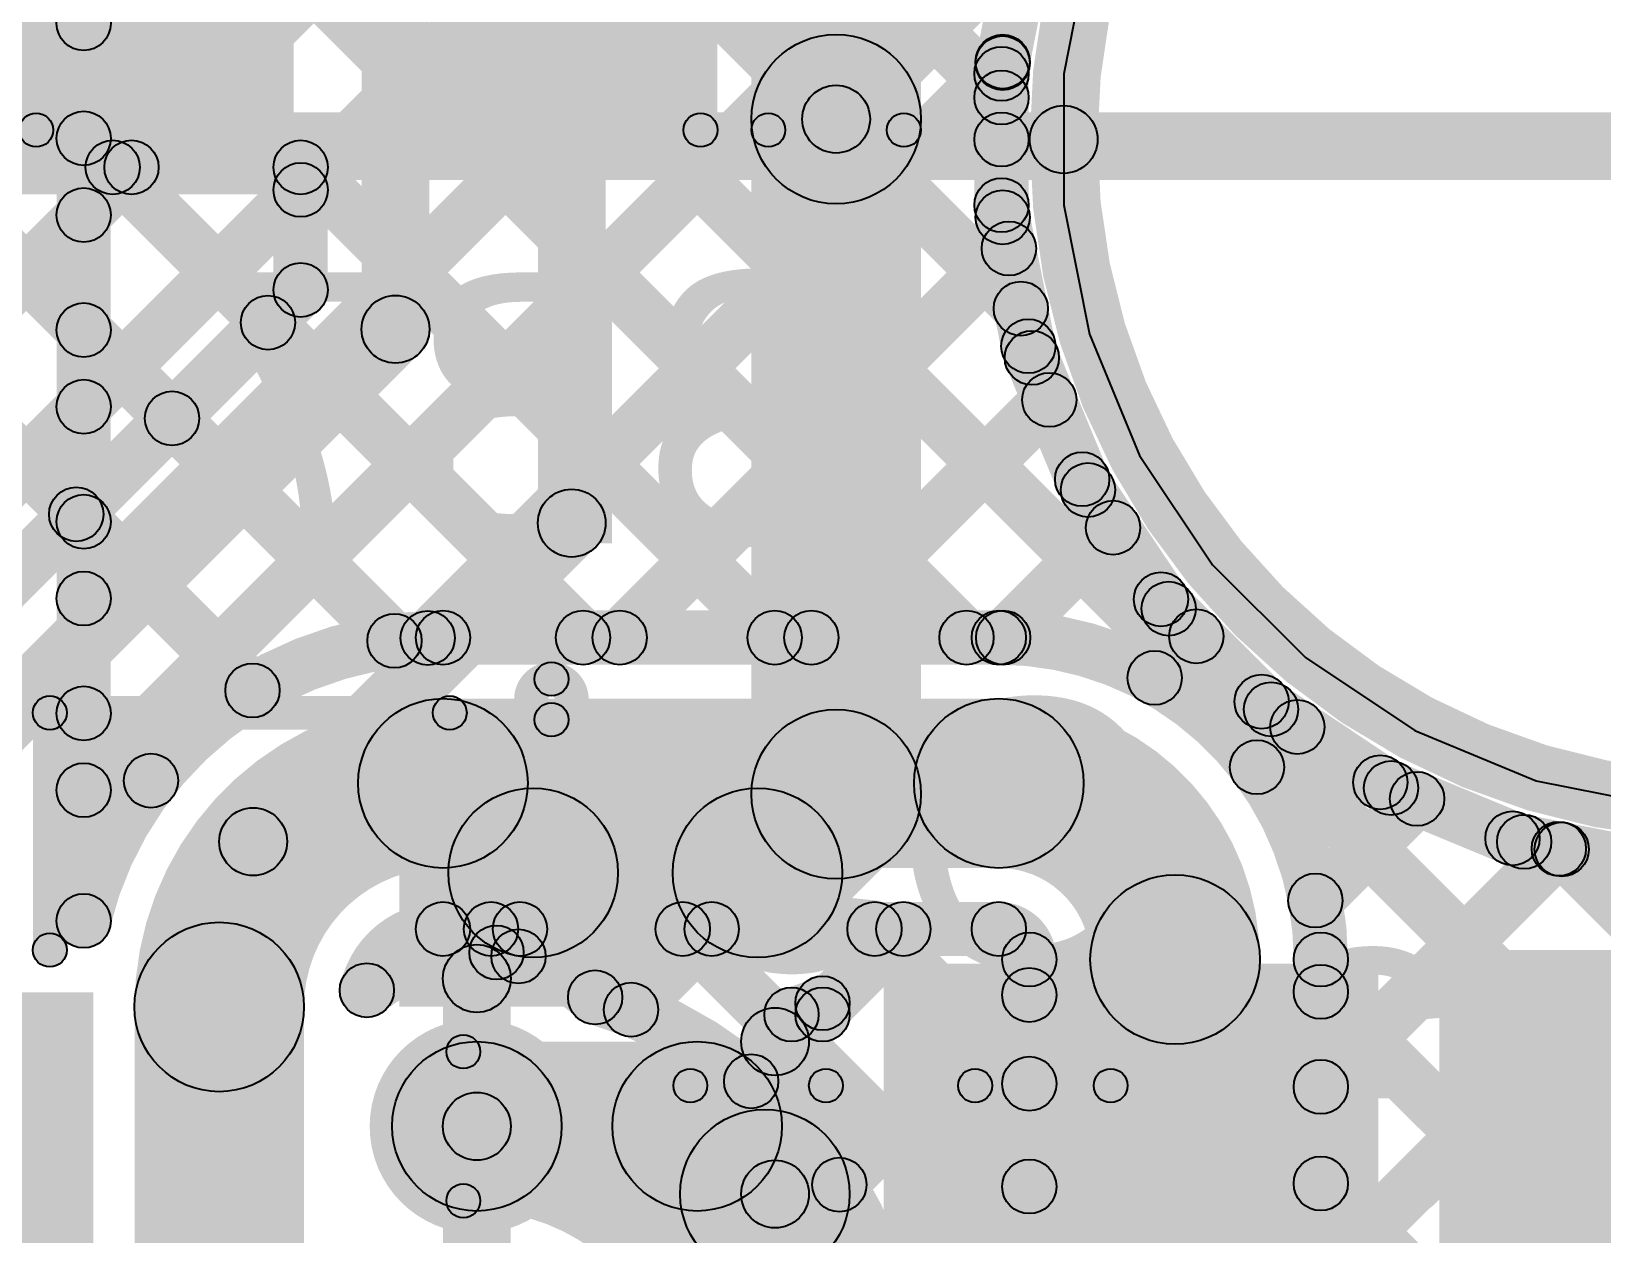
# Model space of a CAD drawing. Header units: millimetres. Extents: x -2.17 to 2.17, y -2.17 to 2.17.
# Drawn here: x -0.2507 to -0.0191, y -0.1604 to 0.0169 of the extents above; entities that cross this region are included whole.
import ezdxf

# ---------------------------------------------------------------- set-up
doc = ezdxf.new("R2010")
doc.units = ezdxf.units.MM
doc.header["$MEASUREMENT"] = 0
for name, color, linetype in [('BottomLayer', 5, 'Continuous'), ('BottomOverlay', 54, 'Continuous'), ('BottomPaste', 16, 'Continuous'), ('BottomSolder', 6, 'Continuous'), ('Mechanical1', 6, 'Continuous'), ('Mechanical2', 216, 'Continuous'), ('MultiLayer', 9, 'Continuous'), ('TopLayer', 1, 'Continuous'), ('TopSolder', 216, 'Continuous'), ('ViaHoleLayer', 16, 'Continuous')]:
    doc.layers.add(name, color=color, linetype=linetype)

# ---------------------------------------------------------------- blocks, each defined once
blk = doc.blocks.new('S______B______B_56')
at = {"layer": 'BottomLayer'}
for points in [[(-0.015, 0.0175), (-0.015, -0.0175), (-0.045, -0.0175), (-0.045, 0.0175)], [(0.045, 0.0175), (0.045, -0.0175), (0.015, -0.0175), (0.015, 0.0175)]]:
    blk.add_hatch(color=5, dxfattribs=at).paths.add_polyline_path(points)
at = {"layer": 'BottomOverlay'}
h = blk.add_hatch(color=54, dxfattribs=at)
edge = h.paths.add_edge_path()
edge.add_arc((-0.049, 0.021), 0.0025, 0, 360)
h = blk.add_hatch(color=54, dxfattribs=at)
edge = h.paths.add_edge_path()
edge.add_arc((-0.049, 0.021), 0.0025, 0, 360)
for points in [[(0.049, 0.0235), (0.049, 0.0185), (-0.049, 0.0185), (-0.049, 0.0235)], [(-0.0515, 0.021), (-0.0465, 0.021), (-0.0465, -0.021), (-0.0515, -0.021)], [(0.0465, 0.021), (0.0515, 0.021), (0.0515, -0.021), (0.0465, -0.021)], [(0.049, -0.0185), (0.049, -0.0235), (-0.049, -0.0235), (-0.049, -0.0185)]]:
    blk.add_hatch(color=54, dxfattribs=at).paths.add_polyline_path(points)
h = blk.add_hatch(color=54, dxfattribs=at)
edge = h.paths.add_edge_path()
edge.add_arc((0.049, 0.021), 0.0025, 0, 360)
h = blk.add_hatch(color=54, dxfattribs=at)
edge = h.paths.add_edge_path()
edge.add_arc((0.049, 0.021), 0.0025, 0, 360)
h = blk.add_hatch(color=54, dxfattribs=at)
edge = h.paths.add_edge_path()
edge.add_arc((-0.049, -0.021), 0.0025, 0, 360)
h = blk.add_hatch(color=54, dxfattribs=at)
edge = h.paths.add_edge_path()
edge.add_arc((-0.049, -0.021), 0.0025, 0, 360)
h = blk.add_hatch(color=54, dxfattribs=at)
edge = h.paths.add_edge_path()
edge.add_arc((0.049, -0.021), 0.0025, 0, 360)
h = blk.add_hatch(color=54, dxfattribs=at)
edge = h.paths.add_edge_path()
edge.add_arc((0.049, -0.021), 0.0025, 0, 360)
at = {"layer": 'BottomPaste'}
for points in [[(-0.015, 0.0175), (-0.015, -0.0175), (-0.045, -0.0175), (-0.045, 0.0175)], [(0.045, 0.0175), (0.045, -0.0175), (0.015, -0.0175), (0.015, 0.0175)]]:
    blk.add_hatch(color=16, dxfattribs=at).paths.add_polyline_path(points)
at = {"layer": 'BottomSolder'}
for points in [[(-0.011, 0.0215), (-0.011, -0.0215), (-0.049, -0.0215), (-0.049, 0.0215)], [(0.049, 0.0215), (0.049, -0.0215), (0.011, -0.0215), (0.011, 0.0215)]]:
    blk.add_hatch(color=6, dxfattribs=at).paths.add_polyline_path(points)
at = {"layer": 'BottomOverlay'}
for centre in [(-0.049, 0.021), (-0.049, 0.021), (0.049, 0.021), (0.049, 0.021), (-0.049, -0.021), (-0.049, -0.021), (0.049, -0.021), (0.049, -0.021)]:
    blk.add_circle(centre, 0.0025, dxfattribs=at)
blk = doc.blocks.new('R___0201_B_89')
at = {"layer": 'BottomLayer'}
for points in [[(-0.01614, 0.00728), (-0.00551, 0.00728), (-0.00551, -0.00728), (-0.01614, -0.00728)], [(0.00551, 0.00728), (0.01614, 0.00728), (0.01614, -0.00728), (0.00551, -0.00728)]]:
    blk.add_hatch(color=5, dxfattribs=at).paths.add_polyline_path(points)
at = {"layer": 'BottomOverlay'}
h = blk.add_hatch(color=54, dxfattribs=at)
edge = h.paths.add_edge_path()
edge.add_arc((-0.019, 0.01), 0.0025, 0, 360)
h = blk.add_hatch(color=54, dxfattribs=at)
edge = h.paths.add_edge_path()
edge.add_arc((-0.019, 0.01), 0.0025, 0, 360)
for points in [[(-0.019, 0.0075), (-0.019, 0.0125), (0.019, 0.0125), (0.019, 0.0075)], [(-0.0215, 0.01), (-0.0165, 0.01), (-0.0165, -0.01), (-0.0215, -0.01)], [(0.0165, 0.01), (0.0215, 0.01), (0.0215, -0.01), (0.0165, -0.01)], [(-0.019, -0.0125), (-0.019, -0.0075), (0.019, -0.0075), (0.019, -0.0125)]]:
    blk.add_hatch(color=54, dxfattribs=at).paths.add_polyline_path(points)
h = blk.add_hatch(color=54, dxfattribs=at)
edge = h.paths.add_edge_path()
edge.add_arc((0.019, 0.01), 0.0025, 0, 360)
h = blk.add_hatch(color=54, dxfattribs=at)
edge = h.paths.add_edge_path()
edge.add_arc((0.019, 0.01), 0.0025, 0, 360)
h = blk.add_hatch(color=54, dxfattribs=at)
edge = h.paths.add_edge_path()
edge.add_arc((-0.019, -0.01), 0.0025, 0, 360)
h = blk.add_hatch(color=54, dxfattribs=at)
edge = h.paths.add_edge_path()
edge.add_arc((-0.019, -0.01), 0.0025, 0, 360)
h = blk.add_hatch(color=54, dxfattribs=at)
edge = h.paths.add_edge_path()
edge.add_arc((0.019, -0.01), 0.0025, 0, 360)
h = blk.add_hatch(color=54, dxfattribs=at)
edge = h.paths.add_edge_path()
edge.add_arc((0.019, -0.01), 0.0025, 0, 360)
at = {"layer": 'BottomPaste'}
for points in [[(-0.01614, 0.00728), (-0.00551, 0.00728), (-0.00551, -0.00728), (-0.01614, -0.00728)], [(0.00551, 0.00728), (0.01614, 0.00728), (0.01614, -0.00728), (0.00551, -0.00728)]]:
    blk.add_hatch(color=16, dxfattribs=at).paths.add_polyline_path(points)
at = {"layer": 'BottomSolder'}
for points in [[(-0.02014, 0.01128), (-0.00151, 0.01128), (-0.00151, -0.01128), (-0.02014, -0.01128)], [(0.00151, 0.01128), (0.02014, 0.01128), (0.02014, -0.01128), (0.00151, -0.01128)]]:
    blk.add_hatch(color=6, dxfattribs=at).paths.add_polyline_path(points)
at = {"layer": 'BottomOverlay'}
for centre in [(-0.019, 0.01), (-0.019, 0.01), (0.019, 0.01), (0.019, 0.01), (-0.019, -0.01), (-0.019, -0.01), (0.019, -0.01), (0.019, -0.01)]:
    blk.add_circle(centre, 0.0025, dxfattribs=at)
blk = doc.blocks.new('SOT23_3_B_102')
at = {"layer": 'BottomLayer'}
for points in [[(-0.02166, 0.02657), (-0.05316, 0.02657), (-0.05316, 0.05807), (-0.02166, 0.05807)], [(0.05314, 0.02657), (0.02165, 0.02657), (0.02165, 0.05807), (0.05314, 0.05807)], [(0.01574, -0.05807), (-0.01575, -0.05807), (-0.01575, -0.02657), (0.01574, -0.02657)]]:
    blk.add_hatch(color=5, dxfattribs=at).paths.add_polyline_path(points)
at = {"layer": 'BottomOverlay'}
h = blk.add_hatch(color=54, dxfattribs=at)
edge = h.paths.add_edge_path()
edge.add_arc((-0.066, 0.045), 0.0025, 0, 360)
h = blk.add_hatch(color=54, dxfattribs=at)
edge = h.paths.add_edge_path()
edge.add_arc((-0.06, 0.045), 0.0025, 0, 360)
h = blk.add_hatch(color=54, dxfattribs=at)
edge = h.paths.add_edge_path()
edge.add_arc((-0.06101, 0.03), 0.0025, 0, 360)
h = blk.add_hatch(color=54, dxfattribs=at)
edge = h.paths.add_edge_path()
edge.add_arc((-0.01101, 0.032), 0.0025, 0, 360)
for points in [[(0.01099, 0.0345), (0.01099, 0.0295), (-0.01101, 0.0295), (-0.01101, 0.0345)], [(-0.05851, -0.029), (-0.06351, -0.029), (-0.06351, 0.03), (-0.05851, 0.03)], [(0.06349, -0.029), (0.05849, -0.029), (0.05849, 0.03), (0.06349, 0.03)], [(-0.02601, -0.0265), (-0.02601, -0.0315), (-0.06101, -0.0315), (-0.06101, -0.0265)], [(0.06099, -0.0265), (0.06099, -0.0315), (0.02599, -0.0315), (0.02599, -0.0265)]]:
    blk.add_hatch(color=54, dxfattribs=at).paths.add_polyline_path(points)
h = blk.add_hatch(color=54, dxfattribs=at)
edge = h.paths.add_edge_path()
edge.add_arc((0.01099, 0.032), 0.0025, 0, 360)
h = blk.add_hatch(color=54, dxfattribs=at)
edge = h.paths.add_edge_path()
edge.add_arc((0.06099, 0.03), 0.0025, 0, 360)
h = blk.add_hatch(color=54, dxfattribs=at)
edge = h.paths.add_edge_path()
edge.add_arc((-0.06101, -0.029), 0.0025, 0, 360)
h = blk.add_hatch(color=54, dxfattribs=at)
edge = h.paths.add_edge_path()
edge.add_arc((-0.06101, -0.029), 0.0025, 0, 360)
h = blk.add_hatch(color=54, dxfattribs=at)
edge = h.paths.add_edge_path()
edge.add_arc((-0.02601, -0.029), 0.0025, 0, 360)
h = blk.add_hatch(color=54, dxfattribs=at)
edge = h.paths.add_edge_path()
edge.add_arc((0.02599, -0.029), 0.0025, 0, 360)
h = blk.add_hatch(color=54, dxfattribs=at)
edge = h.paths.add_edge_path()
edge.add_arc((0.06099, -0.029), 0.0025, 0, 360)
h = blk.add_hatch(color=54, dxfattribs=at)
edge = h.paths.add_edge_path()
edge.add_arc((0.06099, -0.029), 0.0025, 0, 360)
at = {"layer": 'BottomPaste'}
for points in [[(-0.02166, 0.02657), (-0.05316, 0.02657), (-0.05316, 0.05807), (-0.02166, 0.05807)], [(0.05314, 0.02657), (0.02165, 0.02657), (0.02165, 0.05807), (0.05314, 0.05807)], [(0.01574, -0.05807), (-0.01575, -0.05807), (-0.01575, -0.02657), (0.01574, -0.02657)]]:
    blk.add_hatch(color=16, dxfattribs=at).paths.add_polyline_path(points)
at = {"layer": 'BottomSolder'}
for points in [[(-0.01766, 0.02257), (-0.05716, 0.02257), (-0.05716, 0.06207), (-0.01766, 0.06207)], [(0.05714, 0.02257), (0.01765, 0.02257), (0.01765, 0.06207), (0.05714, 0.06207)], [(0.01974, -0.06207), (-0.01975, -0.06207), (-0.01975, -0.02257), (0.01974, -0.02257)]]:
    blk.add_hatch(color=6, dxfattribs=at).paths.add_polyline_path(points)
at = {"layer": 'BottomOverlay', "const_width": 0.005}
blk.add_lwpolyline([(-0.06, 0.045, 1), (-0.066, 0.045, 1)], format="xyb", close=True, dxfattribs=at)
at = {"layer": 'BottomOverlay'}
for centre in [(-0.066, 0.045), (-0.06, 0.045), (-0.06101, 0.03), (-0.01101, 0.032), (0.01099, 0.032), (0.06099, 0.03), (-0.06101, -0.029), (-0.06101, -0.029), (-0.02601, -0.029), (0.02599, -0.029), (0.06099, -0.029), (0.06099, -0.029)]:
    blk.add_circle(centre, 0.0025, dxfattribs=at)
blk = doc.blocks.new('C__0402_B_442')
at = {"layer": 'BottomLayer'}
for points in [[(-0.0095, 0.0125), (-0.0095, -0.0125), (-0.0275, -0.0125), (-0.0275, 0.0125)], [(0.0275, 0.0125), (0.0275, -0.0125), (0.0095, -0.0125), (0.0095, 0.0125)]]:
    blk.add_hatch(color=5, dxfattribs=at).paths.add_polyline_path(points)
at = {"layer": 'BottomOverlay'}
h = blk.add_hatch(color=54, dxfattribs=at)
edge = h.paths.add_edge_path()
edge.add_arc((-0.031, 0.016), 0.0025, 0, 360)
h = blk.add_hatch(color=54, dxfattribs=at)
edge = h.paths.add_edge_path()
edge.add_arc((-0.031, 0.016), 0.0025, 0, 360)
for points in [[(-0.031, 0.0135), (-0.031, 0.0185), (-0.011, 0.0185), (-0.011, 0.0135)], [(0.011, 0.0135), (0.011, 0.0185), (0.031, 0.0185), (0.031, 0.0135)], [(-0.0285, -0.016), (-0.0335, -0.016), (-0.0335, 0.016), (-0.0285, 0.016)], [(0.0335, -0.016), (0.0285, -0.016), (0.0285, 0.016), (0.0335, 0.016)], [(-0.031, -0.0185), (-0.031, -0.0135), (-0.011, -0.0135), (-0.011, -0.0185)], [(0.011, -0.0185), (0.011, -0.0135), (0.031, -0.0135), (0.031, -0.0185)]]:
    blk.add_hatch(color=54, dxfattribs=at).paths.add_polyline_path(points)
h = blk.add_hatch(color=54, dxfattribs=at)
edge = h.paths.add_edge_path()
edge.add_arc((-0.011, 0.016), 0.0025, 0, 360)
h = blk.add_hatch(color=54, dxfattribs=at)
edge = h.paths.add_edge_path()
edge.add_arc((0.011, 0.016), 0.0025, 0, 360)
h = blk.add_hatch(color=54, dxfattribs=at)
edge = h.paths.add_edge_path()
edge.add_arc((0.031, 0.016), 0.0025, 0, 360)
h = blk.add_hatch(color=54, dxfattribs=at)
edge = h.paths.add_edge_path()
edge.add_arc((0.031, 0.016), 0.0025, 0, 360)
h = blk.add_hatch(color=54, dxfattribs=at)
edge = h.paths.add_edge_path()
edge.add_arc((-0.031, -0.016), 0.0025, 0, 360)
h = blk.add_hatch(color=54, dxfattribs=at)
edge = h.paths.add_edge_path()
edge.add_arc((-0.031, -0.016), 0.0025, 0, 360)
h = blk.add_hatch(color=54, dxfattribs=at)
edge = h.paths.add_edge_path()
edge.add_arc((-0.011, -0.016), 0.0025, 0, 360)
h = blk.add_hatch(color=54, dxfattribs=at)
edge = h.paths.add_edge_path()
edge.add_arc((0.011, -0.016), 0.0025, 0, 360)
h = blk.add_hatch(color=54, dxfattribs=at)
edge = h.paths.add_edge_path()
edge.add_arc((0.031, -0.016), 0.0025, 0, 360)
h = blk.add_hatch(color=54, dxfattribs=at)
edge = h.paths.add_edge_path()
edge.add_arc((0.031, -0.016), 0.0025, 0, 360)
at = {"layer": 'BottomPaste'}
for points in [[(-0.0095, 0.0125), (-0.0095, -0.0125), (-0.0275, -0.0125), (-0.0275, 0.0125)], [(0.0275, 0.0125), (0.0275, -0.0125), (0.0095, -0.0125), (0.0095, 0.0125)]]:
    blk.add_hatch(color=16, dxfattribs=at).paths.add_polyline_path(points)
at = {"layer": 'BottomSolder'}
for points in [[(-0.00714, 0.01486), (-0.00714, -0.01486), (-0.02986, -0.01486), (-0.02986, 0.01486)], [(0.02986, 0.01486), (0.02986, -0.01486), (0.00714, -0.01486), (0.00714, 0.01486)]]:
    blk.add_hatch(color=6, dxfattribs=at).paths.add_polyline_path(points)
at = {"layer": 'BottomOverlay'}
for centre in [(-0.031, 0.016), (-0.031, 0.016), (-0.011, 0.016), (0.011, 0.016), (0.031, 0.016), (0.031, 0.016), (-0.031, -0.016), (-0.031, -0.016), (-0.011, -0.016), (0.011, -0.016), (0.031, -0.016), (0.031, -0.016)]:
    blk.add_circle(centre, 0.0025, dxfattribs=at)

msp = doc.modelspace()

# ---------------------------------------------------------------- hatches: boundary and pattern name
at = {"layer": 'BottomLayer'}
for points in [[(-0.40884, 0.13306), (-0.40318, 0.13872), (-0.22713, -0.03733), (-0.23279, -0.04299)], [(-0.192, -0.027), (-0.202, -0.027), (-0.202, 0.06539), (-0.192, 0.06539)], [(-0.12846, 0.00046), (-0.13554, 0.00754), (-0.11654, 0.02654), (-0.10946, 0.01946)], [(-0.166, -0.05561), (-0.176, -0.05561), (-0.176, 0.02339), (-0.166, 0.02339)], [(-0.30571, 0.00165), (-0.30005, 0.00731), (-0.24127, -0.05147), (-0.24693, -0.05713)], [(-0.1195, -0.09561), (-0.1445, -0.09561), (-0.1445, 0.004), (-0.1195, 0.004)], [(-0.255, -0.00711), (-0.255, 0.00089), (-0.211, 0.00089), (-0.211, -0.00711)], [(-0.33067, -0.10349), (-0.33633, -0.09783), (-0.23878, -0.00028), (-0.23312, -0.00594)], [(-0.24155, -0.00594), (-0.23589, -0.00028), (-0.21299, -0.02319), (-0.21864, -0.02885)], [(-0.30714, -0.10824), (-0.3128, -0.10258), (-0.21383, -0.00361), (-0.20817, -0.00927)], [(-0.207, -0.0212), (-0.215, -0.0212), (-0.215, -0.00311), (-0.207, -0.00311)], [(-0.26839, -0.08425), (-0.27405, -0.07859), (-0.21383, -0.01837), (-0.20817, -0.02403)], [(-0.25779, -0.09486), (-0.26486, -0.08779), (-0.20054, -0.02346), (-0.19346, -0.03054)], [(-0.21446, -0.10615), (-0.22154, -0.09907), (-0.17454, -0.05207), (-0.16746, -0.05915)], [(-0.13475, -0.11604), (-0.15243, -0.09836), (-0.14084, -0.08677), (-0.12316, -0.10445)], [(-0.17668, -0.1197), (-0.17668, -0.0947), (-0.14359, -0.0947), (-0.14359, -0.1197)], [(-0.213, -0.17161), (-0.223, -0.17161), (-0.223, -0.10261), (-0.213, -0.10261)], [(-0.043, -0.55161), (0.132, -0.55161), (0.132, -0.11861), (-0.043, -0.11861)], [(-0.125, -0.43261), (-0.052, -0.43261), (-0.052, -0.12061), (-0.125, -0.12061)], [(-0.13858, -0.13211), (-0.13858, -0.12411), (-0.134, -0.12411), (-0.134, -0.13211)], [(-0.185, -0.15711), (-0.185, -0.13211), (-0.1525, -0.13211), (-0.1525, -0.15711)], [(-0.136, -0.15461), (-0.146, -0.15461), (-0.146, -0.13211), (-0.136, -0.13211)], [(-0.16134, -0.15345), (-0.14366, -0.13577), (-0.13366, -0.14577), (-0.15134, -0.16345)], [(-0.136, -0.17711), (-0.146, -0.17711), (-0.146, -0.15461), (-0.136, -0.15461)]]:
    msp.add_hatch(color=5, dxfattribs=at).paths.add_polyline_path(points)
h = msp.add_hatch(color=5, dxfattribs=at)
edge = h.paths.add_edge_path()
edge.add_arc((-0.132, 0.004), 0.0125, 0, 360)
h = msp.add_hatch(color=5, dxfattribs=at)
edge = h.paths.add_edge_path()
edge.add_arc((-0.132, 0.004), 0.005, 0, 360)
h = msp.add_hatch(color=5, dxfattribs=at)
edge = h.paths.add_edge_path()
edge.add_arc((-0.23872, -0.00311), 0.004, 0, 360)
h = msp.add_hatch(color=5, dxfattribs=at)
edge = h.paths.add_edge_path()
edge.add_arc((-0.23595, -0.00311), 0.004, 0, 360)
h = msp.add_hatch(color=5, dxfattribs=at)
edge = h.paths.add_edge_path()
edge.add_arc((-0.211, -0.00311), 0.004, 0, 360)
h = msp.add_hatch(color=5, dxfattribs=at)
edge = h.paths.add_edge_path()
edge.add_arc((-0.211, -0.00311), 0.004, 0, 360)
h = msp.add_hatch(color=5, dxfattribs=at)
edge = h.paths.add_edge_path()
edge.add_arc((-0.211, -0.00644), 0.004, 0, 360)
h = msp.add_hatch(color=5, dxfattribs=at)
edge = h.paths.add_edge_path()
edge.add_arc((-0.211, -0.0212), 0.004, 0, 360)
h = msp.add_hatch(color=5, dxfattribs=at)
edge = h.paths.add_edge_path()
edge.add_arc((-0.211, -0.0212), 0.004, 0, 360)
h = msp.add_hatch(color=5, dxfattribs=at)
edge = h.paths.add_edge_path()
edge.add_arc((-0.21582, -0.02602), 0.004, 0, 360)
h = msp.add_hatch(color=5, dxfattribs=at)
edge = h.paths.add_edge_path()
edge.add_arc((-0.197, -0.027), 0.005, 0, 360)
h = msp.add_hatch(color=5, dxfattribs=at)
edge = h.paths.add_edge_path()
edge.add_arc((-0.197, -0.027), 0.005, 0, 360)
h = msp.add_hatch(color=5, dxfattribs=at)
edge = h.paths.add_edge_path()
edge.add_arc((-0.22996, -0.04016), 0.004, 0, 360)
h = msp.add_hatch(color=5, dxfattribs=at)
edge = h.paths.add_edge_path()
edge.add_arc((-0.2441, -0.0543), 0.004, 0, 360)
h = msp.add_hatch(color=5, dxfattribs=at)
edge = h.paths.add_edge_path()
edge.add_arc((-0.171, -0.05561), 0.005, 0, 360)
h = msp.add_hatch(color=5, dxfattribs=at)
edge = h.paths.add_edge_path()
edge.add_arc((-0.171, -0.05561), 0.005, 0, 360)
h = msp.add_hatch(color=5, dxfattribs=at)
edge = h.paths.add_edge_path()
edge.add_arc((-0.132, -0.09561), 0.0125, 0, 360)
h = msp.add_hatch(color=5, dxfattribs=at)
edge = h.paths.add_edge_path()
edge.add_arc((-0.132, -0.09561), 0.0125, 0, 360)
h = msp.add_hatch(color=5, dxfattribs=at)
edge = h.paths.add_edge_path()
edge.add_arc((-0.17668, -0.1072), 0.0125, 0, 360)
h = msp.add_hatch(color=5, dxfattribs=at)
edge = h.paths.add_edge_path()
edge.add_arc((-0.14359, -0.1072), 0.0125, 0, 360)
h = msp.add_hatch(color=5, dxfattribs=at)
edge = h.paths.add_edge_path()
edge.add_arc((-0.14359, -0.1072), 0.0125, 0, 360)
h = msp.add_hatch(color=5, dxfattribs=at)
edge = h.paths.add_edge_path()
edge.add_arc((-0.218, -0.10261), 0.005, 0, 360)
h = msp.add_hatch(color=5, dxfattribs=at)
edge = h.paths.add_edge_path()
edge.add_arc((-0.218, -0.10261), 0.005, 0, 360)
h = msp.add_hatch(color=5, dxfattribs=at)
edge = h.paths.add_edge_path()
edge.add_arc((-0.134, -0.12644), 0.004, 0, 360)
h = msp.add_hatch(color=5, dxfattribs=at)
edge = h.paths.add_edge_path()
edge.add_arc((-0.134, -0.12644), 0.004, 0, 360)
h = msp.add_hatch(color=5, dxfattribs=at)
edge = h.paths.add_edge_path()
edge.add_arc((-0.13858, -0.12811), 0.004, 0, 360)
h = msp.add_hatch(color=5, dxfattribs=at)
edge = h.paths.add_edge_path()
edge.add_arc((-0.13858, -0.12811), 0.004, 0, 360)
h = msp.add_hatch(color=5, dxfattribs=at)
edge = h.paths.add_edge_path()
edge.add_arc((-0.13858, -0.12811), 0.004, 0, 360)
h = msp.add_hatch(color=5, dxfattribs=at)
edge = h.paths.add_edge_path()
edge.add_arc((-0.134, -0.12811), 0.004, 0, 360)
h = msp.add_hatch(color=5, dxfattribs=at)
edge = h.paths.add_edge_path()
edge.add_arc((-0.141, -0.13211), 0.005, 0, 360)
h = msp.add_hatch(color=5, dxfattribs=at)
edge = h.paths.add_edge_path()
edge.add_arc((-0.185, -0.14461), 0.0125, 0, 360)
h = msp.add_hatch(color=5, dxfattribs=at)
edge = h.paths.add_edge_path()
edge.add_arc((-0.185, -0.14461), 0.01181, 0, 360)
h = msp.add_hatch(color=5, dxfattribs=at)
edge = h.paths.add_edge_path()
edge.add_arc((-0.1525, -0.14461), 0.0125, 0, 360)
h = msp.add_hatch(color=5, dxfattribs=at)
edge = h.paths.add_edge_path()
edge.add_arc((-0.1525, -0.14461), 0.0125, 0, 360)
h = msp.add_hatch(color=5, dxfattribs=at)
edge = h.paths.add_edge_path()
edge.add_arc((-0.1425, -0.15461), 0.0125, 0, 360)
h = msp.add_hatch(color=5, dxfattribs=at)
edge = h.paths.add_edge_path()
edge.add_arc((-0.141, -0.15461), 0.005, 0, 360)
h = msp.add_hatch(color=5, dxfattribs=at)
edge = h.paths.add_edge_path()
edge.add_arc((-0.141, -0.15461), 0.005, 0, 360)
at = {"layer": 'BottomSolder'}
h = msp.add_hatch(color=6, dxfattribs=at)
edge = h.paths.add_edge_path()
edge.add_arc((-0.185, -0.14461), 0.01581, 0, 360)
at = {"layer": 'Mechanical1'}
msp.add_hatch(color=6, dxfattribs=at).paths.add_polyline_path([(-2.164, -0.005), (-2.164, 0.005), (0, 0.005), (0, -0.005)])
at = {"layer": 'Mechanical2'}
h = msp.add_hatch(color=216, dxfattribs=at)
edge = h.paths.add_edge_path()
edge.add_arc((-0.09843, 0.001), 0.005, 0, 360)
at = {"layer": 'TopLayer'}
for points in [[(-0.24017, 0.0153), (-0.24583, 0.02095), (-0.1567, 0.11009), (-0.15104, 0.10443)], [(-0.24017, -0.06956), (-0.24583, -0.0639), (-0.07184, 0.11009), (-0.06619, 0.10443)], [(-0.24017, -0.04127), (-0.24583, -0.03561), (-0.10013, 0.11009), (-0.09447, 0.10443)], [(-0.24017, -0.01299), (-0.24583, -0.00733), (-0.12841, 0.11009), (-0.12275, 0.10443)], [(-0.2105, 0.10443), (-0.20484, 0.11009), (-0.10477, 0.01002), (-0.11043, 0.00436)], [(-0.21166, 0.07731), (-0.206, 0.08297), (-0.10192, -0.02112), (-0.10758, -0.02678)], [(-0.24583, 0.05491), (-0.24017, 0.06056), (-0.10994, -0.06967), (-0.11559, -0.07533)], [(-0.21868, 0.05604), (-0.21302, 0.0617), (0.10183, -0.25315), (0.09617, -0.25881)], [(-0.239, -0.1143), (-0.247, -0.1143), (-0.247, 0.0596), (-0.239, 0.0596)], [(-0.24017, -0.09784), (-0.24583, -0.09218), (-0.09684, 0.0568), (-0.09119, 0.05114)], [(-0.24583, 0.02662), (-0.24017, 0.03228), (-0.13822, -0.06967), (-0.14388, -0.07533)], [(-0.1035, 0.0117), (-0.11135, 0.01326), (-0.10757, 0.03228), (-0.09972, 0.03072)], [(-0.18942, -0.07537), (-0.19508, -0.06972), (-0.11025, 0.01511), (-0.1046, 0.00945)], [(-0.1036, 0.001), (-0.1116, 0.001), (-0.1116, 0.01069), (-0.1036, 0.01069)], [(-0.24583, -0.00166), (-0.24017, 0.004), (-0.1665, -0.06967), (-0.17216, -0.07533)], [(-0.1036, -0.00869), (-0.1116, -0.00869), (-0.1116, 0.001), (-0.1036, 0.001)], [(-0.11135, -0.01126), (-0.1035, -0.0097), (-0.09972, -0.02872), (-0.10757, -0.03028)], [(-0.16109, -0.07533), (-0.16675, -0.06967), (-0.10934, -0.01226), (-0.10368, -0.01792)], [(-0.24583, -0.02995), (-0.24017, -0.02429), (-0.19432, -0.07014), (-0.19998, -0.0758)], [(-0.10682, -0.03275), (-0.09943, -0.02969), (-0.09201, -0.0476), (-0.0994, -0.05066)], [(-0.13281, -0.07533), (-0.13846, -0.06967), (-0.10338, -0.03459), (-0.09773, -0.04025)], [(-0.09818, -0.05294), (-0.09153, -0.0485), (-0.08076, -0.06462), (-0.08741, -0.06906)], [(-0.24583, -0.05823), (-0.24017, -0.05257), (-0.21527, -0.07747), (-0.22093, -0.08313)], [(-0.10453, -0.07533), (-0.11018, -0.06968), (-0.09396, -0.05346), (-0.08831, -0.05911)], [(-0.08577, -0.07106), (-0.08011, -0.0654), (-0.0664, -0.07911), (-0.07206, -0.08477)], [(-0.19, -0.0765), (-0.19, -0.0685), (-0.108, -0.0685), (-0.108, -0.0765)], [(-0.08218, -0.08127), (-0.08783, -0.07561), (-0.0817, -0.06947), (-0.07604, -0.07513)], [(-0.24583, -0.08651), (-0.24017, -0.08086), (-0.23025, -0.09078), (-0.2359, -0.09644)], [(-0.07006, -0.08641), (-0.06562, -0.07976), (-0.0495, -0.09053), (-0.05394, -0.09718)], [(-0.19, -0.1065), (-0.19, -0.0815), (-0.108, -0.0815), (-0.108, -0.1065)], [(-0.06708, -0.09445), (-0.07274, -0.0888), (-0.06679, -0.08285), (-0.06113, -0.0885)], [(-0.06708, -0.09445), (-0.07274, -0.0888), (-0.06679, -0.08285), (-0.06113, -0.0885)], [(-0.05166, -0.0984), (-0.0486, -0.09101), (-0.03069, -0.09843), (-0.03375, -0.10582)], [(-0.05847, -0.11413), (-0.06413, -0.10848), (-0.04912, -0.09346), (-0.04346, -0.09912)], [(-0.05767, -0.19818), (-0.06333, -0.19253), (0.03027, -0.09893), (0.03592, -0.10459)], [(-0.03128, -0.10657), (-0.02972, -0.09872), (-0.0107, -0.1025), (-0.01226, -0.11035)], [(-0.05767, -0.14161), (-0.06333, -0.13596), (-0.0282, -0.10083), (-0.02255, -0.10649)], [(-0.02778, -0.10658), (-0.02212, -0.10092), (0.10183, -0.22487), (0.09617, -0.23052)], [(-0.05767, -0.1699), (-0.06333, -0.16424), (-0.00286, -0.10377), (0.0028, -0.10943)], [(-0.19, -0.1195), (-0.19, -0.1115), (-0.108, -0.1115), (-0.108, -0.1195)], [(-0.18573, -0.11833), (-0.18007, -0.11267), (-0.17603, -0.11671), (-0.18169, -0.12237)], [(-0.17927, -0.12179), (-0.18493, -0.11613), (-0.18146, -0.11267), (-0.17581, -0.11833)], [(-0.15942, -0.13022), (-0.16508, -0.12457), (-0.15318, -0.11267), (-0.14752, -0.11833)], [(-0.15745, -0.11833), (-0.15179, -0.11267), (-0.10067, -0.16379), (-0.10633, -0.16945)], [(-0.1417, -0.14079), (-0.14736, -0.13514), (-0.1249, -0.11267), (-0.11924, -0.11833)], [(-0.12916, -0.11833), (-0.1235, -0.11267), (-0.10067, -0.1355), (-0.10633, -0.14116)], [(-0.0995, -0.206), (-0.1075, -0.206), (-0.1075, -0.12), (-0.0995, -0.12)], [(-0.0695, -0.206), (-0.0945, -0.206), (-0.0945, -0.12), (-0.0695, -0.12)], [(-0.0565, -0.206), (-0.0645, -0.206), (-0.0645, -0.12), (-0.0565, -0.12)], [(-0.12868, -0.15606), (-0.13434, -0.1504), (-0.10633, -0.12239), (-0.10067, -0.12805)], [(-0.12868, -0.15606), (-0.13434, -0.1504), (-0.10633, -0.12239), (-0.10067, -0.12805)], [(-0.06333, -0.12759), (-0.05767, -0.12194), (0.10349, -0.28309), (0.09783, -0.28875)], [(-0.18, -0.14461), (-0.19, -0.14461), (-0.19, -0.1228), (-0.18, -0.1228)], [(-0.2105, -0.261), (-0.2355, -0.261), (-0.2355, -0.127), (-0.2105, -0.127)], [(-0.18, -0.16642), (-0.19, -0.16642), (-0.19, -0.14461), (-0.18, -0.14461)], [(-0.06333, -0.15588), (-0.05767, -0.15022), (0.01078, -0.21867), (0.00512, -0.22432)], [(-0.12079, -0.17645), (-0.12644, -0.17079), (-0.10633, -0.15067), (-0.10067, -0.15633)]]:
    msp.add_hatch(color=1, dxfattribs=at).paths.add_polyline_path(points)
h = msp.add_hatch(color=1, dxfattribs=at)
edge = h.paths.add_edge_path()
edge.add_arc((-0.243, 0.01813), 0.004, 0, 360)
h = msp.add_hatch(color=1, dxfattribs=at)
edge = h.paths.add_edge_path()
edge.add_arc((-0.10743, 0.01248), 0.004, 0, 360)
h = msp.add_hatch(color=1, dxfattribs=at)
edge = h.paths.add_edge_path()
edge.add_arc((-0.10743, 0.01228), 0.004, 0, 360)
h = msp.add_hatch(color=1, dxfattribs=at)
edge = h.paths.add_edge_path()
edge.add_arc((-0.1076, 0.01069), 0.004, 0, 360)
h = msp.add_hatch(color=1, dxfattribs=at)
edge = h.paths.add_edge_path()
edge.add_arc((-0.1076, 0.00719), 0.004, 0, 360)
h = msp.add_hatch(color=1, dxfattribs=at)
edge = h.paths.add_edge_path()
edge.add_arc((-0.243, 0.00117), 0.004, 0, 360)
h = msp.add_hatch(color=1, dxfattribs=at)
edge = h.paths.add_edge_path()
edge.add_arc((-0.1076, 0.001), 0.004, 0, 360)
h = msp.add_hatch(color=1, dxfattribs=at)
edge = h.paths.add_edge_path()
edge.add_arc((-0.1076, 0.001), 0.004, 0, 360)
h = msp.add_hatch(color=1, dxfattribs=at)
edge = h.paths.add_edge_path()
edge.add_arc((-0.243, -0.01016), 0.004, 0, 360)
h = msp.add_hatch(color=1, dxfattribs=at)
edge = h.paths.add_edge_path()
edge.add_arc((-0.1076, -0.00869), 0.004, 0, 360)
h = msp.add_hatch(color=1, dxfattribs=at)
edge = h.paths.add_edge_path()
edge.add_arc((-0.10743, -0.01048), 0.004, 0, 360)
h = msp.add_hatch(color=1, dxfattribs=at)
edge = h.paths.add_edge_path()
edge.add_arc((-0.10651, -0.01509), 0.004, 0, 360)
h = msp.add_hatch(color=1, dxfattribs=at)
edge = h.paths.add_edge_path()
edge.add_arc((-0.10475, -0.02395), 0.004, 0, 360)
h = msp.add_hatch(color=1, dxfattribs=at)
edge = h.paths.add_edge_path()
edge.add_arc((-0.243, -0.02712), 0.004, 0, 360)
h = msp.add_hatch(color=1, dxfattribs=at)
edge = h.paths.add_edge_path()
edge.add_arc((-0.10364, -0.0295), 0.004, 0, 360)
h = msp.add_hatch(color=1, dxfattribs=at)
edge = h.paths.add_edge_path()
edge.add_arc((-0.10312, -0.03122), 0.004, 0, 360)
h = msp.add_hatch(color=1, dxfattribs=at)
edge = h.paths.add_edge_path()
edge.add_arc((-0.243, -0.03844), 0.004, 0, 360)
h = msp.add_hatch(color=1, dxfattribs=at)
edge = h.paths.add_edge_path()
edge.add_arc((-0.10055, -0.03742), 0.004, 0, 360)
h = msp.add_hatch(color=1, dxfattribs=at)
edge = h.paths.add_edge_path()
edge.add_arc((-0.0957, -0.04913), 0.004, 0, 360)
h = msp.add_hatch(color=1, dxfattribs=at)
edge = h.paths.add_edge_path()
edge.add_arc((-0.09485, -0.05072), 0.004, 0, 360)
h = msp.add_hatch(color=1, dxfattribs=at)
edge = h.paths.add_edge_path()
edge.add_arc((-0.243, -0.0554), 0.004, 0, 360)
h = msp.add_hatch(color=1, dxfattribs=at)
edge = h.paths.add_edge_path()
edge.add_arc((-0.09114, -0.05628), 0.004, 0, 360)
h = msp.add_hatch(color=1, dxfattribs=at)
edge = h.paths.add_edge_path()
edge.add_arc((-0.243, -0.06673), 0.004, 0, 360)
h = msp.add_hatch(color=1, dxfattribs=at)
edge = h.paths.add_edge_path()
edge.add_arc((-0.08408, -0.06684), 0.004, 0, 360)
h = msp.add_hatch(color=1, dxfattribs=at)
edge = h.paths.add_edge_path()
edge.add_arc((-0.08294, -0.06823), 0.004, 0, 360)
h = msp.add_hatch(color=1, dxfattribs=at)
edge = h.paths.add_edge_path()
edge.add_arc((-0.19715, -0.07297), 0.004, 0, 360)
h = msp.add_hatch(color=1, dxfattribs=at)
edge = h.paths.add_edge_path()
edge.add_arc((-0.19225, -0.07255), 0.004, 0, 360)
h = msp.add_hatch(color=1, dxfattribs=at)
edge = h.paths.add_edge_path()
edge.add_arc((-0.19, -0.0725), 0.004, 0, 360)
h = msp.add_hatch(color=1, dxfattribs=at)
edge = h.paths.add_edge_path()
edge.add_arc((-0.19, -0.0725), 0.004, 0, 360)
h = msp.add_hatch(color=1, dxfattribs=at)
edge = h.paths.add_edge_path()
edge.add_arc((-0.16933, -0.0725), 0.004, 0, 360)
h = msp.add_hatch(color=1, dxfattribs=at)
edge = h.paths.add_edge_path()
edge.add_arc((-0.16392, -0.0725), 0.004, 0, 360)
h = msp.add_hatch(color=1, dxfattribs=at)
edge = h.paths.add_edge_path()
edge.add_arc((-0.14105, -0.0725), 0.004, 0, 360)
h = msp.add_hatch(color=1, dxfattribs=at)
edge = h.paths.add_edge_path()
edge.add_arc((-0.13564, -0.0725), 0.004, 0, 360)
h = msp.add_hatch(color=1, dxfattribs=at)
edge = h.paths.add_edge_path()
edge.add_arc((-0.11276, -0.0725), 0.004, 0, 360)
h = msp.add_hatch(color=1, dxfattribs=at)
edge = h.paths.add_edge_path()
edge.add_arc((-0.108, -0.0725), 0.004, 0, 360)
h = msp.add_hatch(color=1, dxfattribs=at)
edge = h.paths.add_edge_path()
edge.add_arc((-0.108, -0.0725), 0.004, 0, 360)
h = msp.add_hatch(color=1, dxfattribs=at)
edge = h.paths.add_edge_path()
edge.add_arc((-0.10736, -0.0725), 0.004, 0, 360)
h = msp.add_hatch(color=1, dxfattribs=at)
edge = h.paths.add_edge_path()
edge.add_arc((-0.07887, -0.0723), 0.004, 0, 360)
h = msp.add_hatch(color=1, dxfattribs=at)
edge = h.paths.add_edge_path()
edge.add_arc((-0.2181, -0.0803), 0.004, 0, 360)
h = msp.add_hatch(color=1, dxfattribs=at)
edge = h.paths.add_edge_path()
edge.add_arc((-0.085, -0.07844), 0.004, 0, 360)
h = msp.add_hatch(color=1, dxfattribs=at)
edge = h.paths.add_edge_path()
edge.add_arc((-0.06923, -0.08194), 0.004, 0, 360)
h = msp.add_hatch(color=1, dxfattribs=at)
edge = h.paths.add_edge_path()
edge.add_arc((-0.243, -0.08369), 0.004, 0, 360)
h = msp.add_hatch(color=1, dxfattribs=at)
edge = h.paths.add_edge_path()
edge.add_arc((-0.06784, -0.08308), 0.004, 0, 360)
h = msp.add_hatch(color=1, dxfattribs=at)
edge = h.paths.add_edge_path()
edge.add_arc((-0.19, -0.094), 0.0125, 0, 360)
h = msp.add_hatch(color=1, dxfattribs=at)
edge = h.paths.add_edge_path()
edge.add_arc((-0.19, -0.094), 0.0125, 0, 360)
h = msp.add_hatch(color=1, dxfattribs=at)
edge = h.paths.add_edge_path()
edge.add_arc((-0.108, -0.094), 0.0125, 0, 360)
h = msp.add_hatch(color=1, dxfattribs=at)
edge = h.paths.add_edge_path()
edge.add_arc((-0.108, -0.094), 0.0125, 0, 360)
h = msp.add_hatch(color=1, dxfattribs=at)
edge = h.paths.add_edge_path()
edge.add_arc((-0.06396, -0.08568), 0.004, 0, 360)
h = msp.add_hatch(color=1, dxfattribs=at)
edge = h.paths.add_edge_path()
edge.add_arc((-0.06396, -0.08568), 0.004, 0, 360)
h = msp.add_hatch(color=1, dxfattribs=at)
edge = h.paths.add_edge_path()
edge.add_arc((-0.06991, -0.09162), 0.004, 0, 360)
h = msp.add_hatch(color=1, dxfattribs=at)
edge = h.paths.add_edge_path()
edge.add_arc((-0.06991, -0.09162), 0.004, 0, 360)
h = msp.add_hatch(color=1, dxfattribs=at)
edge = h.paths.add_edge_path()
edge.add_arc((-0.23307, -0.09361), 0.004, 0, 360)
h = msp.add_hatch(color=1, dxfattribs=at)
edge = h.paths.add_edge_path()
edge.add_arc((-0.05172, -0.09385), 0.004, 0, 360)
h = msp.add_hatch(color=1, dxfattribs=at)
edge = h.paths.add_edge_path()
edge.add_arc((-0.243, -0.09501), 0.004, 0, 360)
h = msp.add_hatch(color=1, dxfattribs=at)
edge = h.paths.add_edge_path()
edge.add_arc((-0.05013, -0.0947), 0.004, 0, 360)
h = msp.add_hatch(color=1, dxfattribs=at)
edge = h.paths.add_edge_path()
edge.add_arc((-0.04629, -0.09629), 0.004, 0, 360)
h = msp.add_hatch(color=1, dxfattribs=at)
edge = h.paths.add_edge_path()
edge.add_arc((-0.03222, -0.10212), 0.004, 0, 360)
h = msp.add_hatch(color=1, dxfattribs=at)
edge = h.paths.add_edge_path()
edge.add_arc((-0.0305, -0.10264), 0.004, 0, 360)
h = msp.add_hatch(color=1, dxfattribs=at)
edge = h.paths.add_edge_path()
edge.add_arc((-0.02538, -0.10366), 0.004, 0, 360)
h = msp.add_hatch(color=1, dxfattribs=at)
edge = h.paths.add_edge_path()
edge.add_arc((-0.02495, -0.10375), 0.004, 0, 360)
h = msp.add_hatch(color=1, dxfattribs=at)
edge = h.paths.add_edge_path()
edge.add_arc((-0.082, -0.12), 0.0125, 0, 360)
h = msp.add_hatch(color=1, dxfattribs=at)
edge = h.paths.add_edge_path()
edge.add_arc((-0.082, -0.12), 0.0125, 0, 360)
h = msp.add_hatch(color=1, dxfattribs=at)
edge = h.paths.add_edge_path()
edge.add_arc((-0.0613, -0.1113), 0.004, 0, 360)
h = msp.add_hatch(color=1, dxfattribs=at)
edge = h.paths.add_edge_path()
edge.add_arc((-0.243, -0.1143), 0.004, 0, 360)
h = msp.add_hatch(color=1, dxfattribs=at)
edge = h.paths.add_edge_path()
edge.add_arc((-0.243, -0.1143), 0.004, 0, 360)
h = msp.add_hatch(color=1, dxfattribs=at)
edge = h.paths.add_edge_path()
edge.add_arc((-0.19, -0.1155), 0.004, 0, 360)
h = msp.add_hatch(color=1, dxfattribs=at)
edge = h.paths.add_edge_path()
edge.add_arc((-0.19, -0.1155), 0.004, 0, 360)
h = msp.add_hatch(color=1, dxfattribs=at)
edge = h.paths.add_edge_path()
edge.add_arc((-0.1829, -0.1155), 0.004, 0, 360)
h = msp.add_hatch(color=1, dxfattribs=at)
edge = h.paths.add_edge_path()
edge.add_arc((-0.17864, -0.1155), 0.004, 0, 360)
h = msp.add_hatch(color=1, dxfattribs=at)
edge = h.paths.add_edge_path()
edge.add_arc((-0.15462, -0.1155), 0.004, 0, 360)
h = msp.add_hatch(color=1, dxfattribs=at)
edge = h.paths.add_edge_path()
edge.add_arc((-0.15035, -0.1155), 0.004, 0, 360)
h = msp.add_hatch(color=1, dxfattribs=at)
edge = h.paths.add_edge_path()
edge.add_arc((-0.12633, -0.1155), 0.004, 0, 360)
h = msp.add_hatch(color=1, dxfattribs=at)
edge = h.paths.add_edge_path()
edge.add_arc((-0.12207, -0.1155), 0.004, 0, 360)
h = msp.add_hatch(color=1, dxfattribs=at)
edge = h.paths.add_edge_path()
edge.add_arc((-0.108, -0.1155), 0.004, 0, 360)
h = msp.add_hatch(color=1, dxfattribs=at)
edge = h.paths.add_edge_path()
edge.add_arc((-0.108, -0.1155), 0.004, 0, 360)
h = msp.add_hatch(color=1, dxfattribs=at)
edge = h.paths.add_edge_path()
edge.add_arc((-0.223, -0.127), 0.0125, 0, 360)
h = msp.add_hatch(color=1, dxfattribs=at)
edge = h.paths.add_edge_path()
edge.add_arc((-0.223, -0.127), 0.0125, 0, 360)
h = msp.add_hatch(color=1, dxfattribs=at)
edge = h.paths.add_edge_path()
edge.add_arc((-0.1821, -0.11896), 0.004, 0, 360)
h = msp.add_hatch(color=1, dxfattribs=at)
edge = h.paths.add_edge_path()
edge.add_arc((-0.17886, -0.11954), 0.004, 0, 360)
h = msp.add_hatch(color=1, dxfattribs=at)
edge = h.paths.add_edge_path()
edge.add_arc((-0.185, -0.1228), 0.005, 0, 360)
h = msp.add_hatch(color=1, dxfattribs=at)
edge = h.paths.add_edge_path()
edge.add_arc((-0.1035, -0.12), 0.004, 0, 360)
h = msp.add_hatch(color=1, dxfattribs=at)
edge = h.paths.add_edge_path()
edge.add_arc((-0.1035, -0.12), 0.004, 0, 360)
h = msp.add_hatch(color=1, dxfattribs=at)
edge = h.paths.add_edge_path()
edge.add_arc((-0.0605, -0.12), 0.004, 0, 360)
h = msp.add_hatch(color=1, dxfattribs=at)
edge = h.paths.add_edge_path()
edge.add_arc((-0.0605, -0.12), 0.004, 0, 360)
h = msp.add_hatch(color=1, dxfattribs=at)
edge = h.paths.add_edge_path()
edge.add_arc((-0.20123, -0.12454), 0.004, 0, 360)
h = msp.add_hatch(color=1, dxfattribs=at)
edge = h.paths.add_edge_path()
edge.add_arc((-0.20123, -0.12454), 0.004, 0, 360)
h = msp.add_hatch(color=1, dxfattribs=at)
edge = h.paths.add_edge_path()
edge.add_arc((-0.16755, -0.12559), 0.004, 0, 360)
h = msp.add_hatch(color=1, dxfattribs=at)
edge = h.paths.add_edge_path()
edge.add_arc((-0.16755, -0.12559), 0.004, 0, 360)
h = msp.add_hatch(color=1, dxfattribs=at)
edge = h.paths.add_edge_path()
edge.add_arc((-0.1035, -0.12522), 0.004, 0, 360)
h = msp.add_hatch(color=1, dxfattribs=at)
edge = h.paths.add_edge_path()
edge.add_arc((-0.1035, -0.12522), 0.004, 0, 360)
h = msp.add_hatch(color=1, dxfattribs=at)
edge = h.paths.add_edge_path()
edge.add_arc((-0.0605, -0.12476), 0.004, 0, 360)
h = msp.add_hatch(color=1, dxfattribs=at)
edge = h.paths.add_edge_path()
edge.add_arc((-0.16225, -0.1274), 0.004, 0, 360)
h = msp.add_hatch(color=1, dxfattribs=at)
edge = h.paths.add_edge_path()
edge.add_arc((-0.185, -0.14461), 0.0125, 0, 360)
h = msp.add_hatch(color=1, dxfattribs=at)
edge = h.paths.add_edge_path()
edge.add_arc((-0.185, -0.14461), 0.01181, 0, 360)
h = msp.add_hatch(color=1, dxfattribs=at)
edge = h.paths.add_edge_path()
edge.add_arc((-0.14453, -0.13796), 0.004, 0, 360)
h = msp.add_hatch(color=1, dxfattribs=at)
edge = h.paths.add_edge_path()
edge.add_arc((-0.1035, -0.13833), 0.004, 0, 360)
h = msp.add_hatch(color=1, dxfattribs=at)
edge = h.paths.add_edge_path()
edge.add_arc((-0.0605, -0.13879), 0.004, 0, 360)
h = msp.add_hatch(color=1, dxfattribs=at)
edge = h.paths.add_edge_path()
edge.add_arc((-0.185, -0.14461), 0.005, 0, 360)
h = msp.add_hatch(color=1, dxfattribs=at)
edge = h.paths.add_edge_path()
edge.add_arc((-0.185, -0.14461), 0.005, 0, 360)
h = msp.add_hatch(color=1, dxfattribs=at)
edge = h.paths.add_edge_path()
edge.add_arc((-0.13151, -0.15323), 0.004, 0, 360)
h = msp.add_hatch(color=1, dxfattribs=at)
edge = h.paths.add_edge_path()
edge.add_arc((-0.13151, -0.15323), 0.004, 0, 360)
h = msp.add_hatch(color=1, dxfattribs=at)
edge = h.paths.add_edge_path()
edge.add_arc((-0.1035, -0.1535), 0.004, 0, 360)
h = msp.add_hatch(color=1, dxfattribs=at)
edge = h.paths.add_edge_path()
edge.add_arc((-0.0605, -0.15305), 0.004, 0, 360)
at = {"layer": 'TopSolder'}
h = msp.add_hatch(color=216, dxfattribs=at)
edge = h.paths.add_edge_path()
edge.add_arc((-0.185, -0.14461), 0.01581, 0, 360)
at = {"layer": 'ViaHoleLayer'}
h = msp.add_hatch(color=16, dxfattribs=at)
edge = h.paths.add_edge_path()
edge.add_arc((-0.185, -0.14461), 0.00591, 0, 360)

# ---------------------------------------------------------------- linework, layer by layer
at = {"layer": 'BottomLayer', "const_width": 0.008}
msp.add_lwpolyline([(-0.134, -0.12644, -0.05687), (-0.13858, -0.12811)], format="xyb", dxfattribs=at)
msp.add_lwpolyline([(-0.134, -0.12644, -0.05687), (-0.13858, -0.12811)], format="xyb", dxfattribs=at)
at = {"layer": 'BottomLayer'}
for centre, radius in [((-0.132, 0.004), 0.0125), ((-0.132, 0.004), 0.005), ((-0.23872, -0.00311), 0.004), ((-0.23595, -0.00311), 0.004), ((-0.211, -0.00311), 0.004), ((-0.211, -0.00311), 0.004), ((-0.211, -0.00644), 0.004), ((-0.211, -0.0212), 0.004), ((-0.211, -0.0212), 0.004), ((-0.21582, -0.02602), 0.004), ((-0.197, -0.027), 0.005), ((-0.197, -0.027), 0.005), ((-0.22996, -0.04016), 0.004), ((-0.2441, -0.0543), 0.004), ((-0.171, -0.05561), 0.005), ((-0.171, -0.05561), 0.005), ((-0.132, -0.09561), 0.0125), ((-0.132, -0.09561), 0.0125), ((-0.17668, -0.1072), 0.0125), ((-0.14359, -0.1072), 0.0125), ((-0.14359, -0.1072), 0.0125), ((-0.218, -0.10261), 0.005), ((-0.218, -0.10261), 0.005), ((-0.134, -0.12644), 0.004), ((-0.134, -0.12644), 0.004), ((-0.13858, -0.12811), 0.004), ((-0.13858, -0.12811), 0.004), ((-0.13858, -0.12811), 0.004), ((-0.134, -0.12811), 0.004), ((-0.141, -0.13211), 0.005), ((-0.185, -0.14461), 0.0125), ((-0.1525, -0.14461), 0.0125), ((-0.1525, -0.14461), 0.0125), ((-0.1425, -0.15461), 0.0125), ((-0.141, -0.15461), 0.005), ((-0.141, -0.15461), 0.005)]:
    msp.add_circle(centre, radius, dxfattribs=at)
at = {"layer": 'Mechanical2', "const_width": 0.01}
for points in [[(2.16535, 0.001, 1), (-2.16535, 0.001, 1)], [(2.08135, -0.01, 1), (-2.04935, -0.01, 1)], [(1.84055, 0.001, 1), (-1.84055, 0.001, 1)], [(1.6437, 0.001, 1), (-1.6437, 0.001, 1)], [(1.50394, 0, 1), (-1.50394, 0, 1)], [(1.30709, 0.001, 1), (-1.30709, 0.001, 1)], [(1.17323, 0.001, 1), (-1.17323, 0.001, 1)], [(0.97638, 0.001, 1), (-0.97638, 0.001, 1)], [(0.84252, 0.001, 1), (-0.84252, 0.001, 1)], [(0.64567, 0.001, 1), (-0.64567, 0.001, 1)], [(0.51081, -0.01261, 1), (-0.51281, -0.01261, 1)], [(0.31496, 0.001, 1), (-0.31496, 0.001, 1)], [(0.09843, 0.001, 1), (-0.09843, 0.001, 1)]]:
    msp.add_lwpolyline(points, format="xyb", close=True, dxfattribs=at)
at = {"layer": 'Mechanical2'}
msp.add_circle((-0.09843, 0.001), 0.005, dxfattribs=at)
at = {"layer": 'MultiLayer'}
for p, q in [((-0.09464, 0.02971), (-0.09843, 0.01069)), ((-0.09843, 0.01069), (-0.09843, 0.001)), ((-0.09843, 0.001), (-0.09843, 0.001)), ((-0.09843, 0.001), (-0.09843, -0.00869)), ((-0.09843, -0.00869), (-0.09464, -0.02771)), ((-0.09464, -0.02771), (-0.08722, -0.04562)), ((-0.08722, -0.04562), (-0.07645, -0.06174)), ((-0.07645, -0.06174), (-0.06274, -0.07545)), ((-0.06274, -0.07545), (-0.04662, -0.08622)), ((-0.04662, -0.08622), (-0.02871, -0.09364)), ((-0.02871, -0.09364), (-0.00969, -0.09743))]:
    msp.add_line(p, q, dxfattribs=at)
at = {"layer": 'TopLayer'}
for points, const_width in [([(-0.243, -0.1143, -0.346898), (-0.19, -0.0725)], 0.008), ([(-0.108, -0.0725, -0.414214), (-0.0605, -0.12)], 0.008), ([(-0.223, -0.127, -0.414214), (-0.19, -0.094)], 0.025), ([(-0.108, -0.094, -0.414214), (-0.082, -0.12)], 0.025), ([(-0.20123, -0.12454, -0.352507), (-0.19, -0.1155)], 0.008), ([(-0.108, -0.1155, -0.414214), (-0.1035, -0.12)], 0.008), ([(-0.20123, -0.12454, -0.371502), (-0.16755, -0.12559)], 0.008), ([(-0.16755, -0.12559, -0.333625), (-0.12244, -0.18567)], 0.008), ([(-0.185, -0.14461, -0.414214), (-0.14394, -0.18567)], 0.025)]:
    msp.add_lwpolyline(points, format="xyb", dxfattribs=dict(at, const_width=const_width))
for centre, radius in [((-0.243, 0.01813), 0.004), ((-0.10743, 0.01248), 0.004), ((-0.10743, 0.01228), 0.004), ((-0.1076, 0.01069), 0.004), ((-0.1076, 0.00719), 0.004), ((-0.243, 0.00117), 0.004), ((-0.1076, 0.001), 0.004), ((-0.1076, 0.001), 0.004), ((-0.243, -0.01016), 0.004), ((-0.1076, -0.00869), 0.004), ((-0.10743, -0.01048), 0.004), ((-0.10651, -0.01509), 0.004), ((-0.10475, -0.02395), 0.004), ((-0.243, -0.02712), 0.004), ((-0.10364, -0.0295), 0.004), ((-0.10312, -0.03122), 0.004), ((-0.243, -0.03844), 0.004), ((-0.10055, -0.03742), 0.004), ((-0.0957, -0.04913), 0.004), ((-0.09485, -0.05072), 0.004), ((-0.243, -0.0554), 0.004), ((-0.09114, -0.05628), 0.004), ((-0.243, -0.06673), 0.004), ((-0.08408, -0.06684), 0.004), ((-0.08294, -0.06823), 0.004), ((-0.19715, -0.07297), 0.004), ((-0.19225, -0.07255), 0.004), ((-0.19, -0.0725), 0.004), ((-0.19, -0.0725), 0.004), ((-0.16933, -0.0725), 0.004), ((-0.16392, -0.0725), 0.004), ((-0.14105, -0.0725), 0.004), ((-0.13564, -0.0725), 0.004), ((-0.11276, -0.0725), 0.004), ((-0.108, -0.0725), 0.004), ((-0.108, -0.0725), 0.004), ((-0.10736, -0.0725), 0.004), ((-0.07887, -0.0723), 0.004), ((-0.2181, -0.0803), 0.004), ((-0.085, -0.07844), 0.004), ((-0.06923, -0.08194), 0.004), ((-0.243, -0.08369), 0.004), ((-0.06784, -0.08308), 0.004), ((-0.19, -0.094), 0.0125), ((-0.19, -0.094), 0.0125), ((-0.108, -0.094), 0.0125), ((-0.108, -0.094), 0.0125), ((-0.06396, -0.08568), 0.004), ((-0.06396, -0.08568), 0.004), ((-0.06991, -0.09162), 0.004), ((-0.06991, -0.09162), 0.004), ((-0.23307, -0.09361), 0.004), ((-0.05172, -0.09385), 0.004), ((-0.243, -0.09501), 0.004), ((-0.05013, -0.0947), 0.004), ((-0.04629, -0.09629), 0.004), ((-0.03222, -0.10212), 0.004), ((-0.0305, -0.10264), 0.004), ((-0.02538, -0.10366), 0.004), ((-0.02495, -0.10375), 0.004), ((-0.082, -0.12), 0.0125), ((-0.082, -0.12), 0.0125), ((-0.0613, -0.1113), 0.004), ((-0.243, -0.1143), 0.004), ((-0.243, -0.1143), 0.004), ((-0.19, -0.1155), 0.004), ((-0.19, -0.1155), 0.004), ((-0.1829, -0.1155), 0.004), ((-0.17864, -0.1155), 0.004), ((-0.15462, -0.1155), 0.004), ((-0.15035, -0.1155), 0.004), ((-0.12633, -0.1155), 0.004), ((-0.12207, -0.1155), 0.004), ((-0.108, -0.1155), 0.004), ((-0.108, -0.1155), 0.004), ((-0.223, -0.127), 0.0125), ((-0.223, -0.127), 0.0125), ((-0.1821, -0.11896), 0.004), ((-0.17886, -0.11954), 0.004), ((-0.185, -0.1228), 0.005), ((-0.1035, -0.12), 0.004), ((-0.1035, -0.12), 0.004), ((-0.0605, -0.12), 0.004), ((-0.0605, -0.12), 0.004), ((-0.20123, -0.12454), 0.004), ((-0.20123, -0.12454), 0.004), ((-0.16755, -0.12559), 0.004), ((-0.16755, -0.12559), 0.004), ((-0.1035, -0.12522), 0.004), ((-0.1035, -0.12522), 0.004), ((-0.0605, -0.12476), 0.004), ((-0.16225, -0.1274), 0.004), ((-0.185, -0.14461), 0.0125), ((-0.14453, -0.13796), 0.004), ((-0.1035, -0.13833), 0.004), ((-0.0605, -0.13879), 0.004), ((-0.185, -0.14461), 0.005), ((-0.185, -0.14461), 0.005), ((-0.13151, -0.15323), 0.004), ((-0.13151, -0.15323), 0.004), ((-0.1035, -0.1535), 0.004), ((-0.0605, -0.15305), 0.004)]:
    msp.add_circle(centre, radius, dxfattribs=at)

# ---------------------------------------------------------------- block references
for name, p, rotation in [('S______B______B_56', (-0.201, 0.02339), 180), ('R___0201_B_89', (-0.132, 0.02139), 90), ('C__0402_B_442', (-0.1225, -0.15461), 360), ('SOT23_3_B_102', (-0.219, -0.14461), 270)]:
    msp.add_blockref(name, p, dxfattribs=dict(rotation=rotation))

# ---------------------------------------------------------------- texts
at = {"layer": 'BottomOverlay', "text_generation_flag": 2}
for s, p in [('SB7', (-0.125, -0.05861)), ('Q3', (-0.082, -0.12161)), ('SB13', (0.063, -0.15861))]:
    msp.add_text(s, height=0.04, dxfattribs=at).set_placement(p)

doc.saveas('drawing.dxf')
